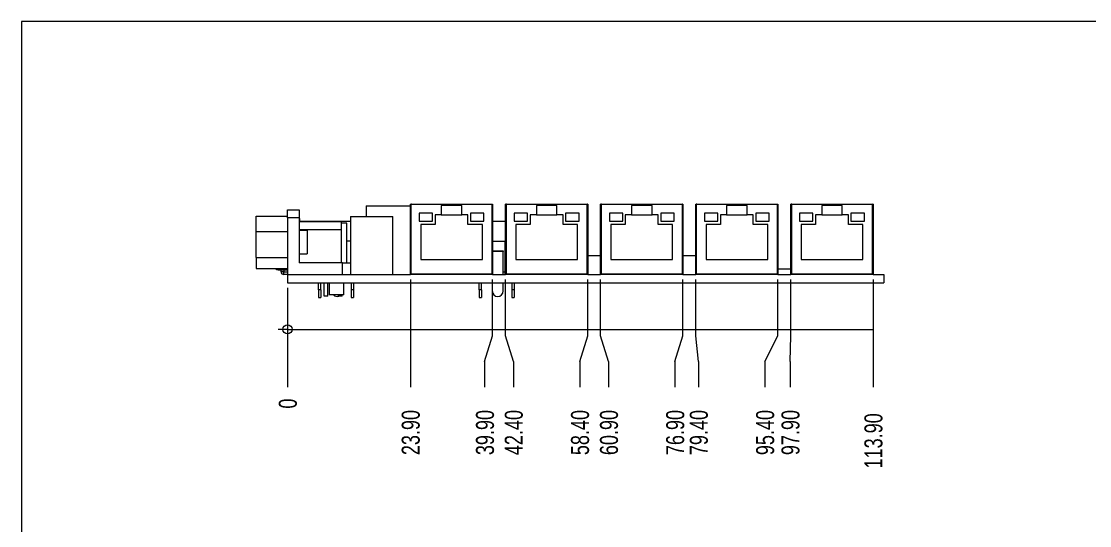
# Model space of a CAD drawing. Header units: millimetres. Extents: x 20 to 415, y 5 to 292.
# Drawn here: x 20 to 227.8, y 193.9 to 292 of the extents above; entities that cross this region are included whole.
import ezdxf

# ---------------------------------------------------------------- set-up
doc = ezdxf.new("R2010")
doc.units = ezdxf.units.MM
doc.styles.add('SLDTEXTSTYLE6', font='TXT', dxfattribs={"width": 0.75})
doc.dimstyles.new('SLDDIMSTYLE0', dxfattribs={"dimtxt": 3.5, "dimasz": 0.6, "dimexe": 0, "dimexo": 0.0625, "dimgap": 0.875, "dimtad": 0, "dimtih": 1, "dimtoh": 1, "dimdec": 0, "dimdsep": 46, "dimtxsty": 'SLDTEXTSTYLE6', "dimblk1": 'ORIGIN', "dimblk2": 'ORIGIN', "dimsah": 1, "dimcen": 0.09, "dimadec": 0, "dimazin": 0, "dimtfac": 1, "dimtdec": 0, "dimtofl": 0, "dimtmove": 0, "dimatfit": 3, "dimldrblk": 'ORIGIN', "dimfxl": 1, "dimtolj": 1, "dimtzin": 12, "dimarcsym": 0})
doc.dimstyles.new('SLDDIMSTYLE1', dxfattribs={"dimtxt": 3.5, "dimasz": 6, "dimexe": 0, "dimexo": 0.0625, "dimgap": 0.875, "dimtad": 0, "dimtih": 1, "dimtoh": 1, "dimzin": 4, "dimdsep": 46, "dimtxsty": 'SLDTEXTSTYLE6', "dimblk1": 'NONE', "dimblk2": 'NONE', "dimsah": 1, "dimcen": 0.09, "dimadec": 0, "dimazin": 0, "dimtfac": 1, "dimtofl": 0, "dimtmove": 0, "dimatfit": 3, "dimldrblk": 'NONE', "dimfxl": 1, "dimtolj": 1, "dimtzin": 12, "dimarcsym": 0})

# ---------------------------------------------------------------- blocks, each defined once
blk = doc.blocks.new('_Origin')
at = {"color": 0, "linetype": 'ByBlock', "lineweight": -2}
blk.add_line((0, 0), (-1, 0), dxfattribs=at)
blk.add_circle((0, 0), 0.5, dxfattribs=at)
blk = doc.blocks.new('*D6')
at = {"color": 7, "linetype": 'Continuous', "lineweight": 0}
blk.add_line((71.77, 240.16), (71.77, 220.84), dxfattribs=at)
at = {"color": 7, "linetype": 'Continuous', "lineweight": 0, "xscale": 1.8, "yscale": 1.8}
blk.add_blockref('_Origin', (71.77, 232.09, 0.1), dxfattribs=at)
at = {"color": 7, "linetype": 'Continuous', "lineweight": 0, "insert": (70.08, 216.67), "char_height": 3.5, "attachment_point": 1, "rotation": 90, "style": 'SLDTEXTSTYLE6'}
blk.add_mtext('0', dxfattribs=at)
blk = doc.blocks.new('*D8')
at = {"color": 7, "linetype": 'Continuous', "lineweight": 0}
for p, q in [((95.67, 241.76), (95.67, 220.84)), ((71.77, 232.09), (95.67, 232.09))]:
    blk.add_line(p, q, dxfattribs=at)
at = {"color": 7, "linetype": 'Continuous', "lineweight": 0, "insert": (93.98, 207.62), "char_height": 3.5, "attachment_point": 1, "rotation": 90, "style": 'SLDTEXTSTYLE6'}
blk.add_mtext('23.90', dxfattribs=at)
blk = doc.blocks.new('_None')
blk = doc.blocks.new('*D9')
at = {"color": 7, "linetype": 'Continuous', "lineweight": 0}
for p, q in [((111.67, 230.84), (111.67, 241.76)), ((95.67, 232.09), (111.67, 232.09)), ((110.11, 225.84), (111.67, 230.84)), ((110.11, 225.84), (110.11, 220.84))]:
    blk.add_line(p, q, dxfattribs=at)
at = {"color": 7, "linetype": 'Continuous', "lineweight": 0, "insert": (108.42, 207.62), "char_height": 3.5, "attachment_point": 1, "rotation": 90, "style": 'SLDTEXTSTYLE6'}
blk.add_mtext('39.90', dxfattribs=at)
blk = doc.blocks.new('*D10')
at = {"color": 7, "linetype": 'Continuous', "lineweight": 0}
for p, q in [((114.17, 230.84), (114.17, 241.76)), ((111.67, 232.09), (114.17, 232.09)), ((115.73, 225.84), (114.17, 230.84)), ((115.73, 225.84), (115.73, 220.84))]:
    blk.add_line(p, q, dxfattribs=at)
at = {"color": 7, "linetype": 'Continuous', "lineweight": 0, "insert": (114.03, 207.62), "char_height": 3.5, "attachment_point": 1, "rotation": 90, "style": 'SLDTEXTSTYLE6'}
blk.add_mtext('42.40', dxfattribs=at)
blk = doc.blocks.new('*D11')
at = {"color": 7, "linetype": 'Continuous', "lineweight": 0}
for p, q in [((130.17, 230.84), (130.17, 241.76)), ((114.17, 232.09), (130.17, 232.09)), ((128.61, 225.84), (130.17, 230.84)), ((128.61, 225.84), (128.61, 220.84))]:
    blk.add_line(p, q, dxfattribs=at)
at = {"color": 7, "linetype": 'Continuous', "lineweight": 0, "insert": (126.91, 207.62), "char_height": 3.5, "attachment_point": 1, "rotation": 90, "style": 'SLDTEXTSTYLE6'}
blk.add_mtext('58.40', dxfattribs=at)
blk = doc.blocks.new('*D12')
at = {"color": 7, "linetype": 'Continuous', "lineweight": 0}
for p, q in [((132.67, 230.84), (132.67, 241.76)), ((130.17, 232.09), (132.67, 232.09)), ((134.23, 225.84), (132.67, 230.84)), ((134.23, 225.84), (134.23, 220.84))]:
    blk.add_line(p, q, dxfattribs=at)
at = {"color": 7, "linetype": 'Continuous', "lineweight": 0, "insert": (132.54, 207.62), "char_height": 3.5, "attachment_point": 1, "rotation": 90, "style": 'SLDTEXTSTYLE6'}
blk.add_mtext('60.90', dxfattribs=at)
blk = doc.blocks.new('*D13')
at = {"color": 7, "linetype": 'Continuous', "lineweight": 0}
for p, q in [((148.67, 230.84), (148.67, 241.76)), ((132.67, 232.09), (148.67, 232.09)), ((147.12, 225.84), (148.67, 230.84)), ((147.12, 225.84), (147.12, 220.84))]:
    blk.add_line(p, q, dxfattribs=at)
at = {"color": 7, "linetype": 'Continuous', "lineweight": 0, "insert": (145.42, 207.62), "char_height": 3.5, "attachment_point": 1, "rotation": 90, "style": 'SLDTEXTSTYLE6'}
blk.add_mtext('76.90', dxfattribs=at)
blk = doc.blocks.new('*D14')
at = {"color": 7, "linetype": 'Continuous', "lineweight": 0}
for p, q in [((151.17, 230.84), (151.17, 241.76)), ((148.67, 232.09), (151.17, 232.09)), ((151.72, 225.84), (151.17, 230.84)), ((151.72, 225.84), (151.72, 220.84))]:
    blk.add_line(p, q, dxfattribs=at)
at = {"color": 7, "linetype": 'Continuous', "lineweight": 0, "insert": (150.02, 207.62), "char_height": 3.5, "attachment_point": 1, "rotation": 90, "style": 'SLDTEXTSTYLE6'}
blk.add_mtext('79.40', dxfattribs=at)
blk = doc.blocks.new('*D15')
at = {"color": 7, "linetype": 'Continuous', "lineweight": 0}
for p, q in [((167.17, 230.84), (167.17, 241.76)), ((151.17, 232.09), (167.17, 232.09)), ((164.62, 225.84), (167.17, 230.84)), ((164.62, 225.84), (164.62, 220.84))]:
    blk.add_line(p, q, dxfattribs=at)
at = {"color": 7, "linetype": 'Continuous', "lineweight": 0, "insert": (162.92, 207.62), "char_height": 3.5, "attachment_point": 1, "rotation": 90, "style": 'SLDTEXTSTYLE6'}
blk.add_mtext('95.40', dxfattribs=at)
blk = doc.blocks.new('*D16')
at = {"color": 7, "linetype": 'Continuous', "lineweight": 0}
for p, q in [((169.67, 230.84), (169.67, 241.76)), ((167.17, 232.09), (169.67, 232.09)), ((169.54, 225.84), (169.67, 230.84)), ((169.54, 225.84), (169.54, 220.84))]:
    blk.add_line(p, q, dxfattribs=at)
at = {"color": 7, "linetype": 'Continuous', "lineweight": 0, "insert": (167.85, 207.62), "char_height": 3.5, "attachment_point": 1, "rotation": 90, "style": 'SLDTEXTSTYLE6'}
blk.add_mtext('97.90', dxfattribs=at)
blk = doc.blocks.new('*D17')
at = {"color": 7, "linetype": 'Continuous', "lineweight": 0}
for p, q in [((185.67, 241.76), (185.67, 220.84)), ((169.67, 232.09), (185.67, 232.09))]:
    blk.add_line(p, q, dxfattribs=at)
at = {"color": 7, "linetype": 'Continuous', "lineweight": 0, "insert": (183.98, 205.03), "char_height": 3.5, "attachment_point": 1, "rotation": 90, "style": 'SLDTEXTSTYLE6'}
blk.add_mtext('113.90', dxfattribs=at)

msp = doc.modelspace()

# ---------------------------------------------------------------- linework, layer by layer
at = {"color": 7, "linetype": 'Continuous', "lineweight": 0}
for p, q in [((415, 292), (20, 292)), ((20, 292), (20, 5))]:
    msp.add_line(p, q, dxfattribs=at)
at = {"color": 7, "linetype": 'Continuous', "lineweight": 15}
for p, q in [((87.07, 256.111), (87.07, 254.041)), ((87.07, 256.111), (95.67, 256.111)), ((95.67, 242.761), (95.67, 256.461)), ((95.67, 256.461), (111.67, 256.461)), ((95.87, 256.461), (95.77, 256.461)), ((111.57, 256.361), (95.77, 256.361)), ((95.77, 256.361), (95.77, 242.861)), ((105.67, 256.161), (101.67, 256.161)), ((101.67, 256.161), (101.67, 254.361)), ((105.67, 254.361), (105.67, 256.161)), ((111.47, 256.461), (111.57, 256.461)), ((111.57, 242.861), (111.57, 256.361)), ((111.67, 256.461), (111.67, 242.761)), ((114.17, 242.761), (114.17, 256.461)), ((114.17, 256.461), (130.17, 256.461)), ((114.37, 256.461), (114.27, 256.461)), ((130.07, 256.361), (114.27, 256.361)), ((114.27, 256.361), (114.27, 242.861)), ((124.17, 256.161), (120.17, 256.161)), ((120.17, 256.161), (120.17, 254.361)), ((124.17, 254.361), (124.17, 256.161)), ((129.97, 256.461), (130.07, 256.461)), ((130.07, 242.861), (130.07, 256.361)), ((130.17, 256.461), (130.17, 242.761)), ((132.67, 256.461), (148.67, 256.461)), ((132.67, 242.761), (132.67, 256.461)), ((132.87, 256.461), (132.77, 256.461)), ((148.57, 256.361), (132.77, 256.361)), ((132.77, 256.361), (132.77, 242.861)), ((142.67, 256.161), (138.67, 256.161)), ((138.67, 256.161), (138.67, 254.361)), ((142.67, 254.361), (142.67, 256.161)), ((148.47, 256.461), (148.57, 256.461)), ((148.57, 242.861), (148.57, 256.361)), ((148.67, 256.461), (148.67, 242.761)), ((151.17, 242.761), (151.17, 256.461)), ((151.17, 256.461), (167.17, 256.461)), ((151.37, 256.461), (151.27, 256.461)), ((151.27, 256.361), (151.27, 242.861)), ((167.07, 256.361), (151.27, 256.361)), ((157.17, 256.161), (157.17, 254.361)), ((161.17, 256.161), (157.17, 256.161)), ((161.17, 254.361), (161.17, 256.161)), ((166.97, 256.461), (167.07, 256.461)), ((167.07, 242.861), (167.07, 256.361)), ((167.17, 256.461), (167.17, 242.761)), ((169.67, 256.461), (185.67, 256.461)), ((169.67, 242.761), (169.67, 256.461)), ((169.87, 256.461), (169.77, 256.461)), ((185.57, 256.361), (169.77, 256.361)), ((169.77, 256.361), (169.77, 242.861)), ((179.67, 256.161), (175.67, 256.161)), ((175.67, 256.161), (175.67, 254.361)), ((179.67, 254.361), (179.67, 256.161)), ((185.47, 256.461), (185.57, 256.461)), ((185.57, 242.861), (185.57, 256.361)), ((185.67, 256.461), (185.67, 242.761)), ((65.674, 254.115), (71.77, 254.115)), ((65.674, 251.134), (65.674, 254.115)), ((71.77, 255.309), (74.056, 255.309)), ((71.77, 253.785), (71.77, 255.309)), ((71.77, 253.785), (71.77, 242.761)), ((74.056, 253.785), (71.77, 253.785)), ((74.056, 255.309), (74.056, 253.785)), ((74.056, 253.785), (74.056, 245.047)), ((74.056, 253.661), (74.12, 253.661)), ((74.12, 253.661), (74.12, 253.161)), ((83.99, 254.041), (83.99, 245.047)), ((83.99, 254.041), (92.26, 254.041)), ((92.26, 242.761), (92.26, 254.041)), ((97.37, 254.661), (97.37, 253.161)), ((99.97, 254.661), (97.37, 254.661)), ((99.97, 253.161), (99.97, 254.661)), ((101.67, 254.361), (100.47, 254.361)), ((100.47, 254.361), (100.47, 252.461)), ((101.67, 254.361), (105.67, 254.361)), ((106.87, 254.361), (105.67, 254.361)), ((106.87, 252.461), (106.87, 254.361)), ((107.37, 254.661), (107.37, 253.161)), ((109.97, 254.661), (107.37, 254.661)), ((109.97, 253.161), (109.97, 254.661)), ((118.47, 254.661), (115.87, 254.661)), ((115.87, 254.661), (115.87, 253.161)), ((118.47, 253.161), (118.47, 254.661)), ((118.97, 254.361), (118.97, 252.461)), ((120.17, 254.361), (118.97, 254.361)), ((120.17, 254.361), (124.17, 254.361)), ((125.37, 254.361), (124.17, 254.361)), ((125.37, 252.461), (125.37, 254.361)), ((128.47, 254.661), (125.87, 254.661)), ((125.87, 254.661), (125.87, 253.161)), ((128.47, 253.161), (128.47, 254.661)), ((136.97, 254.661), (134.37, 254.661)), ((134.37, 254.661), (134.37, 253.161)), ((136.97, 253.161), (136.97, 254.661)), ((137.47, 254.361), (137.47, 252.461)), ((138.67, 254.361), (137.47, 254.361)), ((138.67, 254.361), (142.67, 254.361)), ((143.87, 254.361), (142.67, 254.361)), ((143.87, 252.461), (143.87, 254.361)), ((146.97, 254.661), (144.37, 254.661)), ((144.37, 254.661), (144.37, 253.161)), ((146.97, 253.161), (146.97, 254.661)), ((155.47, 254.661), (152.87, 254.661)), ((152.87, 254.661), (152.87, 253.161)), ((155.47, 253.161), (155.47, 254.661)), ((157.17, 254.361), (155.97, 254.361)), ((155.97, 254.361), (155.97, 252.461)), ((157.17, 254.361), (161.17, 254.361)), ((162.37, 254.361), (161.17, 254.361)), ((162.37, 252.461), (162.37, 254.361)), ((165.47, 254.661), (162.87, 254.661)), ((162.87, 254.661), (162.87, 253.161)), ((165.47, 253.161), (165.47, 254.661)), ((171.37, 254.661), (171.37, 253.161)), ((173.97, 254.661), (171.37, 254.661)), ((173.97, 253.161), (173.97, 254.661)), ((175.67, 254.361), (174.47, 254.361)), ((174.47, 254.361), (174.47, 252.461)), ((175.67, 254.361), (179.67, 254.361)), ((180.87, 254.361), (179.67, 254.361)), ((180.87, 252.461), (180.87, 254.361)), ((183.97, 254.661), (181.37, 254.661)), ((181.37, 254.661), (181.37, 253.161)), ((183.97, 253.161), (183.97, 254.661)), ((74.12, 253.161), (74.056, 253.161)), ((82.184, 252.972), (74.056, 252.972)), ((82.184, 251.448), (74.056, 251.448)), ((74.12, 253.161), (74.12, 252.972)), ((83.99, 253.041), (74.12, 253.041)), ((82.184, 252.972), (82.184, 251.448)), ((83.33, 252.761), (82.184, 252.761)), ((82.184, 251.448), (82.184, 245.047)), ((83.33, 245.047), (83.33, 252.761)), ((97.37, 253.161), (99.97, 253.161)), ((100.47, 252.461), (97.67, 252.461)), ((97.67, 252.461), (97.67, 245.661)), ((109.67, 252.461), (106.87, 252.461)), ((107.37, 253.161), (109.97, 253.161)), ((109.67, 245.661), (109.67, 252.461)), ((114.17, 253.041), (111.67, 253.041)), ((115.87, 253.161), (118.47, 253.161)), ((118.97, 252.461), (116.17, 252.461)), ((116.17, 252.461), (116.17, 245.661)), ((128.17, 252.461), (125.37, 252.461)), ((125.87, 253.161), (128.47, 253.161)), ((128.17, 245.661), (128.17, 252.461)), ((134.37, 253.161), (136.97, 253.161)), ((137.47, 252.461), (134.67, 252.461)), ((134.67, 252.461), (134.67, 245.661)), ((146.67, 252.461), (143.87, 252.461)), ((144.37, 253.161), (146.97, 253.161)), ((146.67, 245.661), (146.67, 252.461)), ((152.87, 253.161), (155.47, 253.161)), ((153.17, 252.461), (153.17, 245.661)), ((155.97, 252.461), (153.17, 252.461)), ((165.17, 252.461), (162.37, 252.461)), ((162.87, 253.161), (165.47, 253.161)), ((165.17, 245.661), (165.17, 252.461)), ((171.37, 253.161), (173.97, 253.161)), ((174.47, 252.461), (171.67, 252.461)), ((171.67, 252.461), (171.67, 245.661)), ((183.67, 252.461), (180.87, 252.461)), ((181.37, 253.161), (183.97, 253.161)), ((183.67, 245.661), (183.67, 252.461)), ((65.674, 251.134), (71.77, 251.134)), ((65.674, 246.054), (65.674, 251.134)), ((75.58, 251.321), (74.056, 251.321)), ((75.58, 251.321), (75.58, 246.749)), ((83.99, 249.211), (83.33, 249.211)), ((111.67, 249.211), (114.03, 249.211)), ((111.67, 247.361), (113.73, 247.361)), ((113.73, 247.361), (113.73, 247.261)), ((114.03, 249.211), (114.03, 243.261)), ((114.17, 249.211), (114.03, 249.211)), ((65.674, 246.054), (71.77, 246.054)), ((65.674, 246.054), (65.674, 243.955)), ((74.056, 246.749), (75.58, 246.749)), ((97.67, 245.661), (109.67, 245.661)), ((113.73, 247.261), (111.67, 247.261)), ((113.73, 242.761), (113.73, 247.261)), ((116.17, 245.661), (128.17, 245.661)), ((130.17, 246.451), (132.67, 246.451)), ((134.67, 245.661), (146.67, 245.661)), ((148.67, 246.451), (151.17, 246.451)), ((153.17, 245.661), (165.17, 245.661)), ((171.67, 245.661), (183.67, 245.661)), ((65.674, 243.955), (71.77, 243.955)), ((70.17, 243.955), (70.17, 243.661)), ((70.17, 243.661), (71.77, 243.661)), ((70.52, 243.261), (70.52, 243.661)), ((71.02, 243.261), (70.52, 243.261)), ((71.02, 243.661), (71.02, 243.261)), ((71.02, 242.761), (71.02, 243.261)), ((71.02, 243.261), (71.77, 243.261)), ((82.489, 245.047), (74.056, 245.047)), ((82.489, 242.761), (82.489, 245.047)), ((82.489, 245.047), (84.013, 245.047)), ((84.013, 245.047), (84.013, 242.761)), ((113.73, 243.261), (114.03, 243.261)), ((114.03, 243.261), (114.03, 242.761)), ((167.17, 243.861), (169.67, 243.861)), ((71.77, 242.761), (71.02, 242.761)), ((71.77, 242.761), (71.77, 241.161)), ((71.77, 242.761), (95.67, 242.761)), ((71.77, 241.161), (187.77, 241.161)), ((77.77, 239.761), (77.77, 241.161)), ((78.27, 239.761), (78.27, 241.161)), ((78.913, 238.541), (78.913, 241.161)), ((79.583, 238.541), (79.583, 241.161)), ((79.898, 241.161), (79.898, 238.773)), ((82.692, 238.773), (82.692, 241.161)), ((84.12, 241.161), (84.12, 239.761)), ((84.62, 241.161), (84.62, 239.761)), ((111.67, 242.761), (95.67, 242.761)), ((95.77, 242.861), (111.57, 242.861)), ((109.02, 239.761), (109.02, 241.161)), ((109.52, 239.761), (109.52, 241.161)), ((111.59, 241.161), (111.59, 239.561)), ((111.67, 242.761), (114.17, 242.761)), ((113.73, 239.561), (113.73, 241.161)), ((130.17, 242.761), (114.17, 242.761)), ((114.27, 242.861), (130.07, 242.861)), ((115.37, 241.161), (115.37, 239.761)), ((115.87, 241.161), (115.87, 239.761)), ((130.17, 242.761), (132.67, 242.761)), ((148.67, 242.761), (132.67, 242.761)), ((132.77, 242.861), (148.57, 242.861)), ((148.67, 242.761), (151.17, 242.761)), ((167.17, 242.761), (151.17, 242.761)), ((151.27, 242.861), (167.07, 242.861)), ((167.17, 242.761), (169.67, 242.761)), ((185.67, 242.761), (169.67, 242.761)), ((169.77, 242.861), (185.57, 242.861)), ((185.67, 242.761), (187.77, 242.761)), ((187.77, 242.761), (187.77, 241.161)), ((77.77, 239.761), (77.77, 238.311)), ((78.27, 239.761), (77.77, 239.761)), ((78.27, 239.761), (78.27, 238.311)), ((84.62, 239.761), (84.12, 239.761)), ((84.12, 239.761), (84.12, 238.311)), ((84.62, 239.761), (84.62, 238.311)), ((109.02, 239.761), (109.02, 238.311)), ((109.52, 239.761), (109.02, 239.761)), ((109.52, 239.761), (109.52, 238.311)), ((115.87, 239.761), (115.37, 239.761)), ((115.37, 239.761), (115.37, 238.311)), ((115.87, 239.761), (115.87, 238.311)), ((77.77, 238.311), (78.27, 238.311)), ((79.583, 238.541), (78.913, 238.541)), ((82.692, 238.773), (79.898, 238.773)), ((81.703, 238.541), (81.703, 238.773)), ((82.373, 238.541), (81.703, 238.541)), ((82.373, 238.541), (82.373, 238.773)), ((84.12, 238.311), (84.62, 238.311)), ((109.02, 238.311), (109.52, 238.311)), ((115.37, 238.311), (115.87, 238.311))]:
    msp.add_line(p, q, dxfattribs=at)
at = {"color": 7, "linetype": 'Continuous', "lineweight": 15, "flags": 128}
for points in [[(95.77, 256.361), (95.751, 256.381), (95.732, 256.399), (95.715, 256.417), (95.7, 256.432), (95.687, 256.444), (95.678, 256.453), (95.672, 256.459), (95.67, 256.461)], [(111.67, 256.461), (111.669, 256.46), (111.664, 256.455), (111.657, 256.448), (111.647, 256.438), (111.635, 256.425), (111.62, 256.411), (111.605, 256.395), (111.588, 256.378), (111.57, 256.361)], [(114.27, 256.361), (114.251, 256.381), (114.232, 256.399), (114.215, 256.417), (114.2, 256.432), (114.187, 256.444), (114.178, 256.453), (114.172, 256.459), (114.17, 256.461)], [(130.17, 256.461), (130.169, 256.46), (130.164, 256.455), (130.157, 256.448), (130.147, 256.438), (130.135, 256.425), (130.12, 256.411), (130.105, 256.395), (130.088, 256.378), (130.07, 256.361)], [(132.77, 256.361), (132.751, 256.381), (132.732, 256.399), (132.715, 256.417), (132.7, 256.432), (132.687, 256.444), (132.678, 256.453), (132.672, 256.459), (132.67, 256.461)], [(148.67, 256.461), (148.669, 256.46), (148.664, 256.455), (148.657, 256.448), (148.647, 256.438), (148.635, 256.425), (148.62, 256.411), (148.605, 256.395), (148.588, 256.378), (148.57, 256.361)], [(151.27, 256.361), (151.251, 256.381), (151.232, 256.399), (151.215, 256.417), (151.2, 256.432), (151.187, 256.444), (151.178, 256.453), (151.172, 256.459), (151.17, 256.461)], [(167.17, 256.461), (167.169, 256.46), (167.164, 256.455), (167.157, 256.448), (167.147, 256.438), (167.135, 256.425), (167.12, 256.411), (167.105, 256.395), (167.088, 256.378), (167.07, 256.361)], [(169.77, 256.361), (169.751, 256.381), (169.732, 256.399), (169.715, 256.417), (169.7, 256.432), (169.687, 256.444), (169.678, 256.453), (169.672, 256.459), (169.67, 256.461)], [(185.67, 256.461), (185.669, 256.46), (185.664, 256.455), (185.657, 256.448), (185.647, 256.438), (185.635, 256.425), (185.62, 256.411), (185.605, 256.395), (185.588, 256.378), (185.57, 256.361)], [(95.77, 242.861), (95.751, 242.842), (95.732, 242.823), (95.715, 242.806), (95.7, 242.79), (95.687, 242.778), (95.678, 242.769), (95.672, 242.763), (95.67, 242.761)], [(111.67, 242.761), (111.669, 242.763), (111.664, 242.767), (111.657, 242.774), (111.647, 242.784), (111.635, 242.797), (111.62, 242.811), (111.605, 242.827), (111.588, 242.844), (111.57, 242.861)], [(114.27, 242.861), (114.251, 242.842), (114.232, 242.823), (114.215, 242.806), (114.2, 242.79), (114.187, 242.778), (114.178, 242.769), (114.172, 242.763), (114.17, 242.761)], [(130.17, 242.761), (130.169, 242.763), (130.164, 242.767), (130.157, 242.774), (130.147, 242.784), (130.135, 242.797), (130.12, 242.811), (130.105, 242.827), (130.088, 242.844), (130.07, 242.861)], [(132.77, 242.861), (132.751, 242.842), (132.732, 242.823), (132.715, 242.806), (132.7, 242.79), (132.687, 242.778), (132.678, 242.769), (132.672, 242.763), (132.67, 242.761)], [(148.67, 242.761), (148.669, 242.763), (148.664, 242.767), (148.657, 242.774), (148.647, 242.784), (148.635, 242.797), (148.62, 242.811), (148.605, 242.827), (148.588, 242.844), (148.57, 242.861)], [(151.27, 242.861), (151.251, 242.842), (151.232, 242.823), (151.215, 242.806), (151.2, 242.79), (151.187, 242.778), (151.178, 242.769), (151.172, 242.763), (151.17, 242.761)], [(167.17, 242.761), (167.169, 242.763), (167.164, 242.767), (167.157, 242.774), (167.147, 242.784), (167.135, 242.797), (167.12, 242.811), (167.105, 242.827), (167.088, 242.844), (167.07, 242.861)], [(169.77, 242.861), (169.751, 242.842), (169.732, 242.823), (169.715, 242.806), (169.7, 242.79), (169.687, 242.778), (169.678, 242.769), (169.672, 242.763), (169.67, 242.761)], [(185.67, 242.761), (185.669, 242.763), (185.664, 242.767), (185.657, 242.774), (185.647, 242.784), (185.635, 242.797), (185.62, 242.811), (185.605, 242.827), (185.588, 242.844), (185.57, 242.861)]]:
    msp.add_lwpolyline(points, dxfattribs=at)
at = {"color": 7, "linetype": 'Continuous', "lineweight": 15}
for centre, radius, start, end in [((70.17, 245.161), 1.5, 233.52664, 270), ((71.02, 243.261), 0.5, 180, 270), ((112.66, 239.561), 1.07, 180, 0), ((81.41, 239.561), 1.07, 227.41393, 287.58477)]:
    msp.add_arc(centre, radius, start, end, dxfattribs=at)

# ---------------------------------------------------------------- dimensions: what is measured, and where the dimension line sits
at = {"color": 7, "linetype": 'Continuous', "lineweight": 0}
for feature_location, offset, origin, dimstyle, picture, middle in [((71.770437835, 241.161072842, 0.1), (0, -20.319717402), (71.770437835, 241.161072842, 0.1), 'SLDDIMSTYLE0', '*D6', (71.770437835, 218.081916635)), ((95.67, 242.761, 0.1), (0, -21.92), (71.77, 241.161, 0.1), 'SLDDIMSTYLE1', '*D8', (95.67, 213.979)), ((111.67, 242.761, 0.1), (-1.556, -21.92), (71.77, 241.161, 0.1), 'SLDDIMSTYLE1', '*D9', (110.114, 213.979)), ((114.17, 242.761, 0.1), (1.556, -21.92), (71.77, 241.161, 0.1), 'SLDDIMSTYLE1', '*D10', (115.727, 213.979)), ((130.17, 242.761, 0.1), (-1.562, -21.92), (71.77, 241.161, 0.1), 'SLDDIMSTYLE1', '*D11', (128.608, 213.979)), ((132.67, 242.761, 0.1), (1.562, -21.92), (71.77, 241.161, 0.1), 'SLDDIMSTYLE1', '*D12', (134.232, 213.979)), ((148.67, 242.761, 0.1), (-1.553, -21.92), (71.77, 241.161, 0.1), 'SLDDIMSTYLE1', '*D13', (147.118, 213.979)), ((151.17, 242.761, 0.1), (0.546, -21.92), (71.77, 241.161, 0.1), 'SLDDIMSTYLE1', '*D14', (151.717, 213.979)), ((167.17, 242.761, 0.1), (-2.554, -21.92), (71.77, 241.161, 0.1), 'SLDDIMSTYLE1', '*D15', (164.616, 213.979)), ((169.67, 242.761, 0.1), (-0.13, -21.92), (71.77, 241.161, 0.1), 'SLDDIMSTYLE1', '*D16', (169.541, 213.979)), ((185.67, 242.761, 0.1), (0, -21.92), (71.77, 241.161, 0.1), 'SLDDIMSTYLE1', '*D17', (185.67, 212.804))]:
    dim = msp.add_ordinate_dim(feature_location=feature_location, offset=offset, dtype=1, origin=origin, dimstyle=dimstyle, dxfattribs=at)
    dim.commit()
    dim.dimension.update_dxf_attribs({"geometry": picture, "text_midpoint": middle})

doc.saveas('drawing.dxf')
